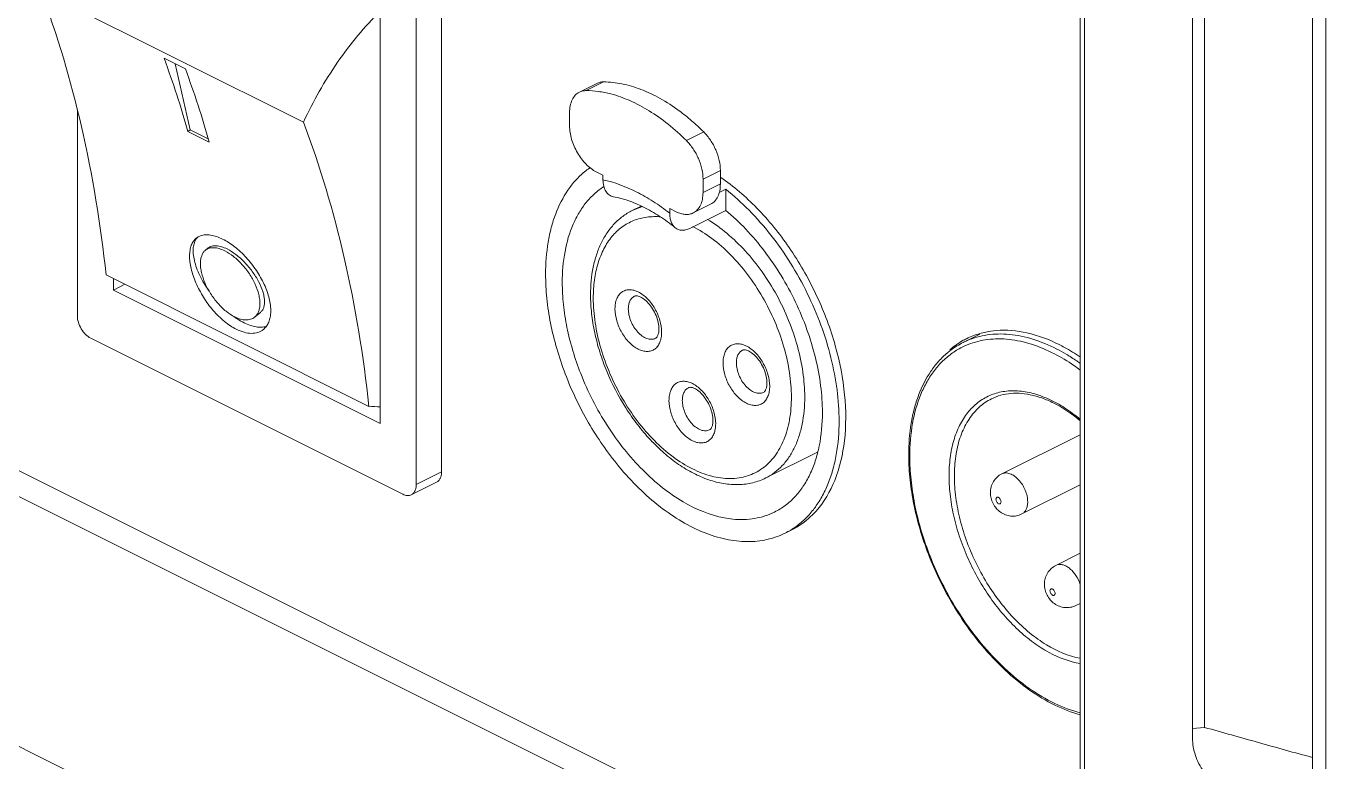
# Model space of a CAD drawing. Header units: millimetres. Extents: x 1177 to 4296, y 93 to 2298.
# Drawn here: x 3718.3 to 3787.2, y 1198.1 to 1237 of the extents above; entities that cross this region are included whole.
import ezdxf

# ---------------------------------------------------------------- set-up
doc = ezdxf.new("R2010")
doc.units = ezdxf.units.MM
doc.header["$LTSCALE"] = 0.1
doc.layers.get('0').update_dxf_attribs({"lineweight": 13})

msp = doc.modelspace()

# ---------------------------------------------------------------- linework, layer by layer
at = {"lineweight": 9}
for p, q in [((3787.179, 1487.104), (3787.179, 1149.354)), ((3774.149, 1314.047), (3774.149, 1188.802)), ((3774.372, 1188.345), (3774.372, 1313.573)), ((3780.111, 1199.774), (3780.108, 1262.614)), ((3780.744, 1199.832), (3780.744, 1262.203)), ((3786.472, 1198.241), (3786.472, 1260.612)), ((3740.298, 1240.485), (3740.298, 1213.378)), ((3738.955, 1239.813), (3738.955, 1212.706)), ((3719.05, 1238.89), (3732.98, 1231.925)), ((3737.045, 1238.473), (3737.045, 1215.956)), ((3725.59, 1235.315), (3726.721, 1234.75)), ((3726.977, 1231.526), (3726.172, 1235.024)), ((3774.144, 1185.314), (3675.881, 1234.446)), ((3748.525, 1233.98), (3747.606, 1233.521)), ((3748.89, 1234.062), (3747.97, 1233.603)), ((3774.145, 1183.953), (3675.356, 1233.347)), ((3720.994, 1221.687), (3720.994, 1232.522)), ((3747.086, 1232.439), (3747.086, 1231.732)), ((3726.858, 1231.429), (3726.977, 1231.526)), ((3727.989, 1230.863), (3726.858, 1231.429)), ((3727.934, 1231.047), (3726.977, 1231.526)), ((3754.193, 1231.411), (3753.274, 1230.951)), ((3755.077, 1229.363), (3754.157, 1228.903)), ((3755.077, 1228.656), (3755.077, 1229.363)), ((3748.501, 1229.293), (3748.854, 1229.116)), ((3748.854, 1229.116), (3748.854, 1228.873)), ((3754.157, 1228.197), (3754.157, 1228.903)), ((3754.157, 1228.197), (3755.077, 1228.656)), ((3755.36, 1228.368), (3755.018, 1228.197)), ((3755.36, 1227.252), (3755.36, 1228.368)), ((3750.876, 1227.477), (3750.401, 1227.24)), ((3752.39, 1227.348), (3752.743, 1227.172)), ((3752.39, 1227.105), (3752.39, 1227.348)), ((3753.45, 1226.297), (3755.36, 1227.252)), ((3754.557, 1227.574), (3753.638, 1227.115)), ((3727.93, 1225.256), (3727.782, 1225.136)), ((3722.517, 1223.824), (3736.447, 1216.859)), ((3722.903, 1223.027), (3722.903, 1223.631)), ((3723.508, 1223.329), (3722.903, 1223.027)), ((3737.045, 1215.956), (3722.903, 1223.027)), ((3730.698, 1221.837), (3730.387, 1221.584)), ((3738.248, 1212.194), (3721.701, 1220.467)), ((3767.95, 1220.248), (3768.839, 1220.693)), ((3674.971, 1220.277), (3754.874, 1180.326)), ((3769.995, 1213.278), (3774.149, 1215.355)), ((3760.223, 1214.43), (3757.489, 1213.063)), ((3738.695, 1212.166), (3740.038, 1212.837)), ((3740.298, 1213.378), (3738.955, 1212.706)), ((3771.059, 1211.15), (3774.149, 1212.694)), ((3758.865, 1210.313), (3758.511, 1210.136)), ((3772.859, 1208.426), (3774.149, 1209.071)), ((3773.923, 1206.297), (3774.149, 1206.41)), ((3780.111, 1199.774), (3780.744, 1199.832)), ((3786.472, 1197.05), (3786.472, 1198.241))]:
    msp.add_line(p, q, dxfattribs=at)
for centre, radius, start, end in [((3675.843, 1216.933), 53.034, 15.86281, 20.28034), ((3676.086, 1216.077), 53.968, 15.90105, 20.2421), ((3750.6, 1226), 4.274, 125.21953, 129.60733), ((3750.563, 1226.052), 4.21, 124.59719, 125.20629), ((3748.85, 1219.855), 11.072, 54.92743, 55.72176), ((3751.747, 1224.543), 3.013, 105.23323, 116.52215), ((3727.865, 1225.342), 0.693, 136.46844, 142.1662), ((3731.985, 1225.326), 4.58, 233.95251, 234.62472), ((3731.912, 1225.223), 4.454, 234.62446, 235.34231), ((3769.968, 1216.742), 4.139, 116.55485, 119.9331), ((3769.988, 1216.696), 4.189, 106.08983, 116.51825), ((3770.023, 1216.576), 4.313, 101.70112, 106.09353), ((3770.066, 1216.35), 4.543, 94.67178, 101.66108), ((3769.926, 1216.346), 4.376, 126.95584, 130.00112), ((3770.085, 1216.584), 4.335, 128.88523, 130.96857), ((3769.86, 1216.435), 4.265, 116.60489, 126.96853), ((3770.031, 1216.651), 4.249, 125.93465, 128.88719), ((3769.7, 1216.396), 4.028, 115.50303, 125.10262), ((3769.984, 1216.715), 4.17, 119.94257, 125.93432), ((3769.778, 1216.593), 4.087, 113.46858, 116.56532), ((3769.697, 1216.4), 4.023, 111.59149, 115.49353), ((3768.599, 1211.515), 9.425, 59.37123, 62.80023), ((3736.928, 1222.604), 5.765, 265.21359, 271.1543), ((3776.624, 1214.282), 11.565, 180.0003, 180.35681), ((3756.254, 1216.039), 5.187, 259.29799, 264.22448), ((3756.647, 1213.86), 4.165, 296.58957, 305.90933), ((3780.871, 1214.165), 15.561, 219.77133, 220.00957)]:
    msp.add_arc(centre, radius, start, end, dxfattribs=at)
for points, knots in [([(3722.517, 1223.824), (3722.235, 1226.472), (3721.407, 1231.582), (3719.936, 1236.551), (3719.05, 1238.89)], [0, 0, 0, 0, 0.51554, 1, 1, 1, 1]), ([(3737.04, 1237.795), (3736.628, 1237.391), (3735.834, 1236.526), (3734.758, 1235.108), (3733.792, 1233.568), (3733.235, 1232.482), (3732.98, 1231.925)], [0, 0, 0, 0, 0.241032, 0.489989, 0.744009, 1, 1, 1, 1]), ([(3747.086, 1232.439), (3747.086, 1232.561), (3747.106, 1232.792), (3747.205, 1233.109), (3747.346, 1233.325), (3747.487, 1233.452), (3747.566, 1233.5), (3747.606, 1233.521)], [0, 0, 0, 0, 0.28949, 0.549139, 0.782196, 0.892171, 1, 1, 1, 1]), ([(3747.606, 1233.521), (3747.661, 1233.548), (3747.781, 1233.59), (3747.907, 1233.603), (3747.97, 1233.603)], [0, 0, 0, 0, 0.491457, 1, 1, 1, 1]), ([(3747.97, 1233.603), (3748.185, 1233.602), (3748.623, 1233.569), (3749.405, 1233.41), (3750.318, 1233.083), (3751.336, 1232.537), (3752.338, 1231.823), (3752.966, 1231.257), (3753.274, 1230.951)], [0, 0, 0, 0, 0.105875, 0.216732, 0.393301, 0.583063, 0.785711, 1, 1, 1, 1]), ([(3748.89, 1234.062), (3748.826, 1234.063), (3748.7, 1234.05), (3748.58, 1234.008), (3748.525, 1233.98)], [0, 0, 0, 0, 0.508817, 1, 1, 1, 1]), ([(3754.193, 1231.411), (3753.986, 1231.616), (3753.566, 1232.007), (3752.805, 1232.618), (3751.917, 1233.198), (3750.898, 1233.684), (3749.889, 1233.986), (3749.214, 1234.061), (3748.89, 1234.062)], [0, 0, 0, 0, 0.144126, 0.283319, 0.481784, 0.667153, 0.83947, 1, 1, 1, 1]), ([(3732.98, 1231.925), (3733.866, 1229.586), (3735.337, 1224.617), (3736.165, 1219.507), (3736.447, 1216.859)], [0, 0, 0, 0, 0.48446, 1, 1, 1, 1]), ([(3748.501, 1229.293), (3748.404, 1229.341), (3748.212, 1229.463), (3747.948, 1229.695), (3747.706, 1229.977), (3747.422, 1230.405), (3747.216, 1230.882), (3747.106, 1231.372), (3747.086, 1231.615), (3747.086, 1231.732)], [0, 0, 0, 0, 0.110367, 0.230002, 0.356939, 0.488571, 0.753057, 0.880175, 1, 1, 1, 1]), ([(3755.077, 1229.363), (3755.077, 1229.543), (3755.03, 1229.918), (3754.85, 1230.462), (3754.572, 1230.974), (3754.327, 1231.277), (3754.193, 1231.411)], [0, 0, 0, 0, 0.237116, 0.49172, 0.750675, 1, 1, 1, 1]), ([(3753.274, 1230.951), (3753.408, 1230.817), (3753.653, 1230.515), (3753.93, 1230.002), (3754.111, 1229.458), (3754.157, 1229.084), (3754.157, 1228.903)], [0, 0, 0, 0, 0.249345, 0.508279, 0.762865, 1, 1, 1, 1]), ([(3745.814, 1223.864), (3745.814, 1224.431), (3745.874, 1225.267), (3746.1, 1226.332), (3746.4, 1227.278), (3746.831, 1228.134), (3747.393, 1228.851), (3747.71, 1229.156), (3747.875, 1229.293)], [0, 0, 0, 0, 0.284334, 0.41747, 0.544482, 0.781019, 0.892261, 1, 1, 1, 1]), ([(3749.412, 1227.974), (3749.37, 1227.982), (3749.288, 1228.006), (3749.176, 1228.069), (3749.079, 1228.156), (3748.967, 1228.307), (3748.875, 1228.549), (3748.854, 1228.761), (3748.854, 1228.873)], [0, 0, 0, 0, 0.110876, 0.220753, 0.33295, 0.450327, 0.707302, 1, 1, 1, 1]), ([(3748.854, 1228.873), (3749.466, 1228.737), (3750.383, 1228.391), (3751.535, 1227.732), (3752.107, 1227.325), (3752.39, 1227.105)], [0, 0, 0, 0, 0.472466, 0.729594, 1, 1, 1, 1]), ([(3754.557, 1227.574), (3754.597, 1227.595), (3754.676, 1227.643), (3754.817, 1227.771), (3754.958, 1227.986), (3755.057, 1228.303), (3755.077, 1228.535), (3755.077, 1228.656)], [0, 0, 0, 0, 0.107825, 0.2178, 0.450852, 0.710488, 1, 1, 1, 1]), ([(3755.212, 1228.916), (3755.902, 1228.433), (3757.222, 1227.266), (3758.897, 1225.154), (3760.261, 1222.727), (3761.228, 1220.138), (3761.736, 1217.548), (3761.752, 1215.113), (3761.27, 1212.979), (3760.574, 1211.78), (3760.153, 1211.307)], [0, 0, 0, 0, 0.126349, 0.262265, 0.402816, 0.54229, 0.675152, 0.796872, 0.904923, 1, 1, 1, 1]), ([(3748.901, 1228.508), (3748.727, 1228.397), (3748.392, 1228.142), (3747.95, 1227.675), (3747.57, 1227.127), (3747.138, 1226.276), (3746.781, 1225.03), (3746.697, 1223.974), (3746.697, 1223.422)], [0, 0, 0, 0, 0.107472, 0.217843, 0.332615, 0.452958, 0.712752, 1, 1, 1, 1]), ([(3752.687, 1226.326), (3752.415, 1226.546), (3751.871, 1226.946), (3751.031, 1227.433), (3750.216, 1227.78), (3749.673, 1227.927), (3749.412, 1227.974)], [0, 0, 0, 0, 0.283651, 0.54607, 0.785191, 1, 1, 1, 1]), ([(3754.157, 1228.197), (3754.157, 1228.075), (3754.138, 1227.843), (3754.039, 1227.527), (3753.873, 1227.273), (3753.719, 1227.156), (3753.638, 1227.115)], [0, 0, 0, 0, 0.289745, 0.549594, 0.782849, 1, 1, 1, 1]), ([(3755.36, 1228.368), (3755.796, 1228.025), (3756.643, 1227.259), (3757.792, 1225.945), (3758.824, 1224.466), (3759.712, 1222.864), (3760.432, 1221.182), (3760.963, 1219.466), (3761.291, 1217.764), (3761.37, 1216.635), (3761.37, 1216.085)], [0, 0, 0, 0, 0.118141, 0.242379, 0.370853, 0.501409, 0.631774, 0.759686, 0.883029, 1, 1, 1, 1]), ([(3760.486, 1216.527), (3760.486, 1217.003), (3760.419, 1217.981), (3760.141, 1219.455), (3759.691, 1220.942), (3759.079, 1222.404), (3758.323, 1223.801), (3757.443, 1225.098), (3756.46, 1226.26), (3755.734, 1226.943), (3755.36, 1227.252)], [0, 0, 0, 0, 0.116685, 0.239625, 0.367111, 0.497136, 0.627547, 0.75617, 0.88093, 1, 1, 1, 1]), ([(3750.401, 1227.24), (3750.226, 1227.152), (3749.888, 1226.943), (3749.44, 1226.542), (3749.056, 1226.061), (3748.741, 1225.509), (3748.496, 1224.896), (3748.258, 1223.988), (3748.195, 1223.266), (3748.195, 1222.776)], [0, 0, 0, 0, 0.112401, 0.226165, 0.342713, 0.463223, 0.588706, 0.719853, 1, 1, 1, 1]), ([(3751.925, 1226.905), (3751.675, 1226.928), (3751.179, 1226.922), (3750.469, 1226.738), (3749.835, 1226.383), (3749.299, 1225.869), (3748.873, 1225.212), (3748.565, 1224.431), (3748.38, 1223.547), (3748.342, 1222.923), (3748.342, 1222.6)], [0, 0, 0, 0, 0.118064, 0.230593, 0.341706, 0.455809, 0.576714, 0.707046, 0.848112, 1, 1, 1, 1]), ([(3752.39, 1227.105), (3752.39, 1227.023), (3752.401, 1226.867), (3752.457, 1226.649), (3752.55, 1226.464), (3752.638, 1226.365), (3752.687, 1226.326)], [0, 0, 0, 0, 0.284662, 0.544887, 0.78158, 1, 1, 1, 1]), ([(3753.638, 1227.115), (3753.575, 1227.083), (3753.436, 1227.037), (3753.212, 1227.026), (3752.975, 1227.071), (3752.82, 1227.133), (3752.743, 1227.172)], [0, 0, 0, 0, 0.227117, 0.464642, 0.720834, 1, 1, 1, 1]), ([(3759.549, 1217.349), (3759.549, 1217.791), (3759.478, 1218.7), (3759.187, 1220.066), (3758.719, 1221.434), (3758.089, 1222.759), (3757.318, 1223.995), (3756.433, 1225.101), (3755.463, 1226.04), (3754.753, 1226.554), (3754.392, 1226.77)], [0, 0, 0, 0, 0.11868, 0.244311, 0.37457, 0.506744, 0.637986, 0.765515, 0.886841, 1, 1, 1, 1]), ([(3727.299, 1225.775), (3727.316, 1225.789), (3727.386, 1225.841), (3727.466, 1225.88), (3727.527, 1225.903)], [0, 0, 0, 0, 0.248486, 1, 1, 1, 1]), ([(3727.527, 1225.903), (3727.607, 1225.931), (3727.786, 1225.965), (3728.073, 1225.948), (3728.383, 1225.868), (3728.59, 1225.779), (3728.696, 1225.726)], [0, 0, 0, 0, 0.210149, 0.443694, 0.706565, 1, 1, 1, 1]), ([(3752.687, 1226.326), (3752.735, 1226.287), (3752.846, 1226.223), (3753.039, 1226.187), (3753.247, 1226.211), (3753.383, 1226.264), (3753.45, 1226.297)], [0, 0, 0, 0, 0.229921, 0.464847, 0.71864, 1, 1, 1, 1]), ([(3758.842, 1217.349), (3758.842, 1217.785), (3758.768, 1218.683), (3758.467, 1220.029), (3757.984, 1221.374), (3757.337, 1222.665), (3756.55, 1223.857), (3755.652, 1224.903), (3754.676, 1225.766), (3753.965, 1226.217), (3753.606, 1226.397)], [0, 0, 0, 0, 0.119738, 0.24672, 0.378322, 0.511488, 0.643047, 0.769955, 0.889579, 1, 1, 1, 1]), ([(3729.415, 1220.948), (3729.307, 1221.002), (3729.092, 1221.129), (3728.667, 1221.443), (3728.169, 1221.938), (3727.661, 1222.63), (3727.325, 1223.264), (3727.127, 1223.78), (3727.021, 1224.151), (3726.956, 1224.504), (3726.934, 1224.833), (3726.957, 1225.131), (3727.023, 1225.392), (3727.135, 1225.612), (3727.241, 1225.728), (3727.299, 1225.775)], [0, 0, 0, 0, 0.06195, 0.128396, 0.27134, 0.421213, 0.568851, 0.639044, 0.705417, 0.767125, 0.823584, 0.874545, 0.92023, 0.961501, 1, 1, 1, 1]), ([(3727.317, 1225.767), (3727.267, 1225.701), (3727.183, 1225.542), (3727.126, 1225.261), (3727.129, 1224.936), (3727.192, 1224.576), (3727.311, 1224.188), (3727.484, 1223.783), (3727.707, 1223.372), (3727.882, 1223.104), (3727.977, 1222.971)], [0, 0, 0, 0, 0.082377, 0.175182, 0.281523, 0.402259, 0.536653, 0.682877, 0.838353, 1, 1, 1, 1]), ([(3727.782, 1225.136), (3727.811, 1225.16), (3727.874, 1225.202), (3728.021, 1225.261), (3728.239, 1225.283), (3728.523, 1225.23), (3728.712, 1225.152), (3728.81, 1225.103)], [0, 0, 0, 0, 0.103455, 0.208998, 0.436169, 0.697991, 1, 1, 1, 1]), ([(3727.93, 1225.256), (3727.957, 1225.278), (3728.017, 1225.317), (3728.158, 1225.371), (3728.37, 1225.386), (3728.648, 1225.33), (3728.835, 1225.252), (3728.933, 1225.203)], [0, 0, 0, 0, 0.098924, 0.201237, 0.426278, 0.691144, 1, 1, 1, 1]), ([(3728.696, 1225.726), (3728.804, 1225.672), (3729.021, 1225.546), (3729.452, 1225.238), (3729.858, 1224.857), (3730.228, 1224.422), (3730.485, 1224.069), (3730.713, 1223.701), (3730.905, 1223.325), (3731.058, 1222.949), (3731.168, 1222.581), (3731.234, 1222.228), (3731.252, 1221.898), (3731.224, 1221.596), (3731.149, 1221.329), (3731.027, 1221.103), (3730.914, 1220.982), (3730.852, 1220.932)], [0, 0, 0, 0, 0.061669, 0.127964, 0.270579, 0.344924, 0.419707, 0.49377, 0.565992, 0.635354, 0.700972, 0.76215, 0.818464, 0.869818, 0.916529, 0.959443, 1, 1, 1, 1]), ([(3728.933, 1225.203), (3729.097, 1225.121), (3729.424, 1224.907), (3729.871, 1224.502), (3730.274, 1224.021), (3730.601, 1223.502), (3730.796, 1223.057), (3730.886, 1222.717), (3730.918, 1222.489), (3730.916, 1222.282), (3730.88, 1222.101), (3730.81, 1221.949), (3730.738, 1221.869), (3730.698, 1221.837)], [0, 0, 0, 0, 0.131376, 0.278099, 0.431095, 0.58032, 0.716289, 0.776975, 0.831924, 0.880966, 0.924467, 0.963507, 1, 1, 1, 1]), ([(3729.337, 1221.6), (3729.174, 1221.682), (3728.851, 1221.9), (3728.421, 1222.323), (3728.046, 1222.829), (3727.754, 1223.376), (3727.592, 1223.845), (3727.526, 1224.202), (3727.51, 1224.443), (3727.527, 1224.662), (3727.577, 1224.854), (3727.66, 1225.016), (3727.739, 1225.101), (3727.782, 1225.136)], [0, 0, 0, 0, 0.128185, 0.271145, 0.420956, 0.568448, 0.704707, 0.766371, 0.822834, 0.87386, 0.919696, 0.961209, 1, 1, 1, 1]), ([(3728.81, 1225.103), (3728.974, 1225.021), (3729.299, 1224.805), (3729.738, 1224.391), (3730.125, 1223.894), (3730.429, 1223.354), (3730.597, 1222.889), (3730.663, 1222.533), (3730.677, 1222.29), (3730.657, 1222.069), (3730.602, 1221.874), (3730.514, 1221.709), (3730.432, 1221.621), (3730.387, 1221.584)], [0, 0, 0, 0, 0.127915, 0.270655, 0.419865, 0.5663, 0.7014, 0.762684, 0.819049, 0.870373, 0.91697, 0.959694, 1, 1, 1, 1]), ([(3749.698, 1213.674), (3749.098, 1214.399), (3748.287, 1215.575), (3747.402, 1217.255), (3746.839, 1218.57), (3746.389, 1219.908), (3746.061, 1221.248), (3745.861, 1222.566), (3745.814, 1223.438), (3745.814, 1223.864)], [0, 0, 0, 0, 0.254189, 0.383648, 0.512779, 0.640223, 0.764664, 0.884941, 1, 1, 1, 1]), ([(3746.697, 1223.422), (3746.697, 1223.032), (3746.742, 1222.235), (3746.998, 1220.604), (3747.365, 1219.389), (3747.676, 1218.596)], [0, 0, 0, 0, 0.236047, 0.483052, 1, 1, 1, 1]), ([(3748.195, 1222.776), (3748.195, 1222.447), (3748.235, 1221.773), (3748.401, 1220.757), (3748.672, 1219.729), (3749.166, 1218.368), (3749.839, 1217.07), (3750.666, 1215.887), (3751.345, 1215.084), (3752.074, 1214.375), (3752.841, 1213.776), (3753.632, 1213.297), (3754.436, 1212.948), (3755.241, 1212.74), (3756.033, 1212.681), (3756.794, 1212.779), (3757.268, 1212.952), (3757.489, 1213.063)], [0, 0, 0, 0, 0.064239, 0.131232, 0.200388, 0.271016, 0.413353, 0.483556, 0.552035, 0.618125, 0.681312, 0.741281, 0.797962, 0.851566, 0.902591, 0.951769, 1, 1, 1, 1]), ([(3748.342, 1222.6), (3748.342, 1222.163), (3748.416, 1221.263), (3748.717, 1219.915), (3749.202, 1218.568), (3749.851, 1217.275), (3750.641, 1216.082), (3751.542, 1215.036), (3752.52, 1214.174), (3753.542, 1213.528), (3754.572, 1213.125), (3755.426, 1213.005), (3756.064, 1213.054), (3756.51, 1213.157), (3756.928, 1213.328), (3757.313, 1213.563), (3757.662, 1213.861), (3758.081, 1214.346), (3758.494, 1215.106), (3758.783, 1216.175), (3758.842, 1216.947), (3758.842, 1217.349)], [0, 0, 0, 0, 0.068686, 0.141533, 0.217028, 0.293413, 0.36886, 0.441621, 0.510182, 0.573445, 0.630935, 0.683047, 0.707566, 0.731385, 0.754843, 0.778311, 0.802158, 0.826721, 0.878957, 0.936591, 1, 1, 1, 1]), ([(3749.491, 1222.025), (3749.491, 1222.12), (3749.504, 1222.302), (3749.573, 1222.554), (3749.687, 1222.764), (3749.844, 1222.924), (3750.039, 1223.022), (3750.26, 1223.054), (3750.497, 1223.021), (3750.74, 1222.926), (3750.981, 1222.774), (3751.296, 1222.496), (3751.629, 1222.048), (3751.892, 1221.438), (3751.965, 1220.999), (3751.965, 1220.788)], [0, 0, 0, 0, 0.063479, 0.12121, 0.173508, 0.221849, 0.268689, 0.316955, 0.369138, 0.426706, 0.490054, 0.558707, 0.706817, 0.858616, 1, 1, 1, 1]), ([(3750.198, 1222.025), (3750.198, 1222.101), (3750.21, 1222.246), (3750.272, 1222.444), (3750.375, 1222.602), (3750.472, 1222.676), (3750.523, 1222.701)], [0, 0, 0, 0, 0.289694, 0.549612, 0.782838, 1, 1, 1, 1]), ([(3751.819, 1220.964), (3751.819, 1221.079), (3751.789, 1221.322), (3751.676, 1221.682), (3751.498, 1222.03), (3751.275, 1222.331), (3751.032, 1222.556), (3750.828, 1222.674), (3750.689, 1222.715), (3750.616, 1222.722), (3750.562, 1222.717), (3750.534, 1222.707), (3750.523, 1222.701)], [0, 0, 0, 0, 0.145071, 0.307702, 0.475746, 0.637244, 0.780007, 0.891558, 0.932212, 0.962484, 0.984153, 1, 1, 1, 1]), ([(3751.965, 1220.788), (3751.965, 1220.693), (3751.952, 1220.511), (3751.883, 1220.259), (3751.769, 1220.048), (3751.612, 1219.889), (3751.417, 1219.791), (3751.196, 1219.759), (3750.959, 1219.792), (3750.716, 1219.887), (3750.475, 1220.039), (3750.16, 1220.317), (3749.827, 1220.764), (3749.564, 1221.375), (3749.491, 1221.814), (3749.491, 1222.025)], [0, 0, 0, 0, 0.063479, 0.12121, 0.173508, 0.221849, 0.268689, 0.316955, 0.369138, 0.426706, 0.490054, 0.558707, 0.706817, 0.858616, 1, 1, 1, 1]), ([(3751.641, 1220.465), (3751.608, 1220.449), (3751.539, 1220.424), (3751.384, 1220.405), (3751.171, 1220.447), (3750.923, 1220.583), (3750.689, 1220.794), (3750.485, 1221.063), (3750.326, 1221.372), (3750.224, 1221.696), (3750.198, 1221.918), (3750.198, 1222.025)], [0, 0, 0, 0, 0.044793, 0.091012, 0.191729, 0.307755, 0.438553, 0.579807, 0.725124, 0.867373, 1, 1, 1, 1]), ([(3720.994, 1221.687), (3720.994, 1221.566), (3721.036, 1221.315), (3721.187, 1220.966), (3721.409, 1220.668), (3721.601, 1220.517), (3721.701, 1220.467)], [0, 0, 0, 0, 0.246815, 0.511785, 0.770303, 1, 1, 1, 1]), ([(3730.387, 1221.584), (3730.357, 1221.56), (3730.29, 1221.516), (3730.139, 1221.452), (3729.916, 1221.425), (3729.627, 1221.473), (3729.435, 1221.551), (3729.337, 1221.6)], [0, 0, 0, 0, 0.106023, 0.213782, 0.44308, 0.703152, 1, 1, 1, 1]), ([(3729.379, 1221.559), (3729.417, 1221.533), (3729.564, 1221.435), (3729.717, 1221.346), (3729.834, 1221.288)], [0, 0, 0, 0, 0.260563, 1, 1, 1, 1]), ([(3729.834, 1221.288), (3729.941, 1221.234), (3730.149, 1221.144), (3730.458, 1221.062), (3730.741, 1221.041), (3730.917, 1221.073), (3730.994, 1221.1)], [0, 0, 0, 0, 0.297694, 0.562336, 0.794595, 1, 1, 1, 1]), ([(3730.852, 1220.932), (3730.81, 1220.898), (3730.719, 1220.837), (3730.512, 1220.75), (3730.206, 1220.711), (3729.811, 1220.776), (3729.549, 1220.882), (3729.415, 1220.948)], [0, 0, 0, 0, 0.106472, 0.214606, 0.444306, 0.704125, 1, 1, 1, 1]), ([(3751.641, 1220.465), (3751.659, 1220.475), (3751.689, 1220.498), (3751.723, 1220.542), (3751.752, 1220.595), (3751.779, 1220.664), (3751.811, 1220.788), (3751.819, 1220.891), (3751.819, 1220.964)], [0, 0, 0, 0, 0.114952, 0.19841, 0.30568, 0.440575, 0.602951, 1, 1, 1, 1]), ([(3772.907, 1219.897), (3772.5, 1220.106), (3771.684, 1220.449), (3770.621, 1220.675), (3769.807, 1220.706), (3769.228, 1220.659), (3768.673, 1220.541), (3768.32, 1220.416), (3768.151, 1220.342)], [0, 0, 0, 0, 0.278731, 0.535033, 0.656063, 0.773219, 0.887485, 1, 1, 1, 1]), ([(3772.782, 1219.645), (3772.392, 1219.846), (3771.612, 1220.178), (3770.595, 1220.405), (3769.814, 1220.448), (3769.258, 1220.415), (3768.723, 1220.316), (3768.382, 1220.206), (3768.217, 1220.141)], [0, 0, 0, 0, 0.278306, 0.534773, 0.655985, 0.773302, 0.887624, 1, 1, 1, 1]), ([(3769.696, 1220.879), (3770.239, 1220.923), (3771.407, 1220.817), (3772.494, 1220.403), (3773.037, 1220.132)], [0, 0, 0, 0, 0.472774, 1, 1, 1, 1]), ([(3755.218, 1219.161), (3755.218, 1219.256), (3755.232, 1219.438), (3755.3, 1219.69), (3755.414, 1219.9), (3755.572, 1220.06), (3755.767, 1220.158), (3755.988, 1220.19), (3756.225, 1220.157), (3756.467, 1220.062), (3756.708, 1219.91), (3757.023, 1219.632), (3757.356, 1219.185), (3757.62, 1218.574), (3757.693, 1218.135), (3757.693, 1217.924)], [0, 0, 0, 0, 0.063479, 0.12121, 0.173508, 0.221849, 0.268689, 0.316955, 0.369138, 0.426706, 0.490054, 0.558707, 0.706817, 0.858616, 1, 1, 1, 1]), ([(3755.925, 1219.161), (3755.925, 1219.237), (3755.938, 1219.382), (3755.999, 1219.58), (3756.103, 1219.739), (3756.199, 1219.812), (3756.25, 1219.837)], [0, 0, 0, 0, 0.289694, 0.549612, 0.782838, 1, 1, 1, 1]), ([(3757.547, 1218.101), (3757.547, 1218.215), (3757.517, 1218.459), (3757.403, 1218.819), (3757.226, 1219.167), (3757.002, 1219.468), (3756.76, 1219.692), (3756.555, 1219.81), (3756.416, 1219.851), (3756.343, 1219.858), (3756.289, 1219.853), (3756.261, 1219.843), (3756.25, 1219.837)], [0, 0, 0, 0, 0.145071, 0.307702, 0.475746, 0.637244, 0.780007, 0.891558, 0.932212, 0.962484, 0.984153, 1, 1, 1, 1]), ([(3765.059, 1214.282), (3765.059, 1214.843), (3765.119, 1215.671), (3765.342, 1216.726), (3765.64, 1217.669), (3766.069, 1218.527), (3766.63, 1219.25), (3766.947, 1219.558), (3767.114, 1219.698)], [0, 0, 0, 0, 0.281911, 0.414386, 0.54116, 0.778567, 0.890873, 1, 1, 1, 1]), ([(3767.384, 1219.692), (3767.203, 1219.565), (3766.858, 1219.278), (3766.403, 1218.764), (3766.012, 1218.168), (3765.569, 1217.251), (3765.204, 1215.921), (3765.118, 1214.799), (3765.118, 1214.212)], [0, 0, 0, 0, 0.107491, 0.218136, 0.33327, 0.453915, 0.713762, 1, 1, 1, 1]), ([(3773.037, 1220.132), (3773.132, 1220.084), (3773.516, 1219.883), (3773.886, 1219.656), (3774.158, 1219.471)], [0, 0, 0, 0, 0.243372, 1, 1, 1, 1]), ([(3757.693, 1217.924), (3757.693, 1217.829), (3757.679, 1217.647), (3757.611, 1217.395), (3757.497, 1217.185), (3757.339, 1217.025), (3757.144, 1216.927), (3756.923, 1216.895), (3756.687, 1216.928), (3756.444, 1217.023), (3756.203, 1217.175), (3755.888, 1217.453), (3755.555, 1217.901), (3755.291, 1218.511), (3755.218, 1218.95), (3755.218, 1219.161)], [0, 0, 0, 0, 0.063479, 0.12121, 0.173508, 0.221849, 0.268689, 0.316955, 0.369138, 0.426706, 0.490054, 0.558707, 0.706817, 0.858616, 1, 1, 1, 1]), ([(3757.368, 1217.601), (3757.336, 1217.585), (3757.266, 1217.56), (3757.112, 1217.541), (3756.899, 1217.583), (3756.651, 1217.719), (3756.417, 1217.93), (3756.213, 1218.2), (3756.054, 1218.508), (3755.952, 1218.833), (3755.925, 1219.054), (3755.925, 1219.161)], [0, 0, 0, 0, 0.044793, 0.091012, 0.191729, 0.307755, 0.438553, 0.579807, 0.725124, 0.867373, 1, 1, 1, 1]), ([(3774.151, 1218.785), (3774.04, 1218.868), (3773.601, 1219.181), (3773.138, 1219.462), (3772.782, 1219.645)], [0, 0, 0, 0, 0.257776, 1, 1, 1, 1]), ([(3774.152, 1219.135), (3774.09, 1219.179), (3773.845, 1219.35), (3773.593, 1219.511), (3773.401, 1219.625)], [0, 0, 0, 0, 0.254101, 1, 1, 1, 1]), ([(3747.676, 1218.596), (3747.866, 1218.113), (3748.293, 1217.165), (3749.065, 1215.823), (3749.95, 1214.584), (3750.927, 1213.481), (3751.972, 1212.54), (3753.364, 1211.574), (3754.521, 1211.087), (3755.291, 1210.942)], [0, 0, 0, 0, 0.139049, 0.277897, 0.414342, 0.546322, 0.672037, 0.790099, 1, 1, 1, 1]), ([(3752.354, 1217.172), (3752.354, 1217.267), (3752.368, 1217.449), (3752.436, 1217.701), (3752.551, 1217.912), (3752.708, 1218.071), (3752.903, 1218.169), (3753.124, 1218.201), (3753.361, 1218.168), (3753.603, 1218.073), (3753.844, 1217.921), (3754.16, 1217.643), (3754.492, 1217.196), (3754.756, 1216.586), (3754.829, 1216.146), (3754.829, 1215.935)], [0, 0, 0, 0, 0.063479, 0.12121, 0.173508, 0.221849, 0.268689, 0.316955, 0.369138, 0.426706, 0.490054, 0.558707, 0.706817, 0.858616, 1, 1, 1, 1]), ([(3753.061, 1217.172), (3753.061, 1217.248), (3753.074, 1217.393), (3753.136, 1217.591), (3753.239, 1217.75), (3753.335, 1217.823), (3753.386, 1217.848)], [0, 0, 0, 0, 0.289694, 0.549612, 0.782838, 1, 1, 1, 1]), ([(3754.683, 1216.112), (3754.683, 1216.226), (3754.653, 1216.47), (3754.54, 1216.83), (3754.362, 1217.178), (3754.138, 1217.479), (3753.896, 1217.703), (3753.692, 1217.822), (3753.553, 1217.862), (3753.479, 1217.869), (3753.426, 1217.864), (3753.397, 1217.854), (3753.386, 1217.848)], [0, 0, 0, 0, 0.145071, 0.307702, 0.475746, 0.637244, 0.780007, 0.891558, 0.932212, 0.962484, 0.984153, 1, 1, 1, 1]), ([(3757.368, 1217.601), (3757.387, 1217.611), (3757.416, 1217.634), (3757.451, 1217.679), (3757.48, 1217.731), (3757.507, 1217.801), (3757.539, 1217.924), (3757.547, 1218.028), (3757.547, 1218.101)], [0, 0, 0, 0, 0.114952, 0.19841, 0.30568, 0.440575, 0.602951, 1, 1, 1, 1]), ([(3768.224, 1208.749), (3768.061, 1209.109), (3767.772, 1209.837), (3767.451, 1210.949), (3767.251, 1212.049), (3767.178, 1213.112), (3767.234, 1214.113), (3767.418, 1215.031), (3767.727, 1215.843), (3768.157, 1216.531), (3768.699, 1217.075), (3769.342, 1217.459), (3770.067, 1217.67), (3770.85, 1217.704), (3771.672, 1217.563), (3772.513, 1217.254), (3773.355, 1216.785), (3773.889, 1216.387), (3774.151, 1216.166)], [0, 0, 0, 0, 0.079943, 0.158236, 0.233803, 0.305722, 0.373296, 0.436138, 0.494265, 0.548201, 0.599035, 0.648376, 0.698117, 0.750074, 0.805655, 0.865713, 0.930549, 1, 1, 1, 1]), ([(3754.829, 1215.935), (3754.829, 1215.84), (3754.815, 1215.658), (3754.747, 1215.406), (3754.633, 1215.196), (3754.476, 1215.036), (3754.281, 1214.938), (3754.059, 1214.906), (3753.823, 1214.939), (3753.58, 1215.034), (3753.339, 1215.186), (3753.024, 1215.464), (3752.691, 1215.912), (3752.427, 1216.522), (3752.354, 1216.961), (3752.354, 1217.172)], [0, 0, 0, 0, 0.063479, 0.12121, 0.173508, 0.221849, 0.268689, 0.316955, 0.369138, 0.426706, 0.490054, 0.558707, 0.706817, 0.858616, 1, 1, 1, 1]), ([(3754.504, 1215.612), (3754.472, 1215.596), (3754.402, 1215.571), (3754.248, 1215.552), (3754.035, 1215.594), (3753.787, 1215.73), (3753.553, 1215.941), (3753.349, 1216.211), (3753.19, 1216.519), (3753.088, 1216.844), (3753.061, 1217.066), (3753.061, 1217.172)], [0, 0, 0, 0, 0.044793, 0.091012, 0.191729, 0.307755, 0.438553, 0.579807, 0.725124, 0.867373, 1, 1, 1, 1]), ([(3757.489, 1213.063), (3757.65, 1213.143), (3757.96, 1213.335), (3758.373, 1213.707), (3758.729, 1214.158), (3759.026, 1214.682), (3759.259, 1215.271), (3759.489, 1216.159), (3759.549, 1216.867), (3759.549, 1217.349)], [0, 0, 0, 0, 0.107707, 0.217562, 0.33149, 0.451037, 0.57728, 0.710837, 1, 1, 1, 1]), ([(3774.152, 1203.497), (3773.519, 1203.615), (3772.741, 1203.952), (3771.901, 1204.509), (3771.304, 1204.968), (3770.587, 1205.642), (3769.804, 1206.576), (3769.106, 1207.619), (3768.512, 1208.743), (3768.039, 1209.916), (3767.7, 1211.106), (3767.505, 1212.279), (3767.46, 1213.404), (3767.566, 1214.448), (3767.822, 1215.385), (3768.224, 1216.187), (3768.68, 1216.73), (3769.102, 1217.065), (3769.329, 1217.199), (3769.446, 1217.257)], [0, 0, 0, 0, 0.111743, 0.142803, 0.174993, 0.24239, 0.313099, 0.386006, 0.459856, 0.533335, 0.605152, 0.674121, 0.739251, 0.799844, 0.855615, 0.906821, 0.954382, 0.977325, 1, 1, 1, 1]), ([(3774.152, 1216.094), (3773.764, 1216.419), (3773.155, 1216.846), (3772.29, 1217.252), (3771.668, 1217.453), (3771.065, 1217.556), (3770.487, 1217.56), (3769.943, 1217.465), (3769.605, 1217.337), (3769.447, 1217.258)], [0, 0, 0, 0, 0.296355, 0.432094, 0.559182, 0.678074, 0.789864, 0.896361, 1, 1, 1, 1]), ([(3757.952, 1211.254), (3758.15, 1211.353), (3758.531, 1211.589), (3759.039, 1212.046), (3759.477, 1212.601), (3759.842, 1213.245), (3760.129, 1213.971), (3760.412, 1215.063), (3760.486, 1215.934), (3760.486, 1216.527)], [0, 0, 0, 0, 0.107708, 0.217563, 0.33149, 0.451033, 0.577279, 0.710836, 1, 1, 1, 1]), ([(3754.504, 1215.612), (3754.523, 1215.622), (3754.552, 1215.645), (3754.587, 1215.69), (3754.616, 1215.742), (3754.643, 1215.812), (3754.675, 1215.935), (3754.683, 1216.039), (3754.683, 1216.112)], [0, 0, 0, 0, 0.114952, 0.19841, 0.30568, 0.440575, 0.602951, 1, 1, 1, 1]), ([(3761.37, 1216.085), (3761.37, 1215.488), (3761.303, 1214.61), (3761.052, 1213.496), (3760.796, 1212.741), (3760.47, 1212.055), (3760.077, 1211.444), (3759.62, 1210.916), (3759.272, 1210.619), (3759.09, 1210.487)], [0, 0, 0, 0, 0.285798, 0.419096, 0.545917, 0.666612, 0.78182, 0.892522, 1, 1, 1, 1]), ([(3768.911, 1204.21), (3768.321, 1204.92), (3767.522, 1206.071), (3766.649, 1207.716), (3766.091, 1209.005), (3765.645, 1210.318), (3765.317, 1211.634), (3765.114, 1212.931), (3765.062, 1213.79), (3765.059, 1214.21)], [0, 0, 0, 0, 0.253733, 0.38297, 0.511947, 0.639339, 0.763875, 0.884423, 1, 1, 1, 1]), ([(3765.118, 1214.212), (3765.118, 1213.797), (3765.164, 1212.948), (3765.359, 1211.664), (3765.679, 1210.36), (3766.117, 1209.057), (3766.666, 1207.777), (3767.529, 1206.141), (3768.319, 1204.996), (3768.904, 1204.291)], [0, 0, 0, 0, 0.115064, 0.235343, 0.359797, 0.487251, 0.61639, 0.745846, 1, 1, 1, 1]), ([(3758.511, 1210.136), (3758.359, 1210.06), (3758.044, 1209.926), (3757.547, 1209.784), (3757.028, 1209.7), (3756.298, 1209.667), (3755.338, 1209.781), (3754.173, 1210.148), (3752.997, 1210.737), (3751.838, 1211.533), (3750.72, 1212.519), (3750.031, 1213.273), (3749.698, 1213.674)], [0, 0, 0, 0, 0.049963, 0.100396, 0.151745, 0.204413, 0.314881, 0.433912, 0.562375, 0.700193, 0.846537, 1, 1, 1, 1]), ([(3740.298, 1213.378), (3740.298, 1213.317), (3740.288, 1213.202), (3740.239, 1213.043), (3740.156, 1212.916), (3740.079, 1212.858), (3740.038, 1212.837)], [0, 0, 0, 0, 0.289696, 0.549614, 0.782836, 1, 1, 1, 1]), ([(3769.995, 1213.278), (3769.904, 1213.233), (3769.733, 1213.115), (3769.539, 1212.873), (3769.419, 1212.588), (3769.393, 1212.383), (3769.393, 1212.281)], [0, 0, 0, 0, 0.25012, 0.500168, 0.750094, 1, 1, 1, 1]), ([(3771.368, 1211.793), (3771.368, 1211.895), (3771.343, 1212.106), (3771.246, 1212.415), (3771.095, 1212.709), (3770.901, 1212.965), (3770.678, 1213.166), (3770.442, 1213.296), (3770.239, 1213.336), (3770.092, 1213.318), (3770.026, 1213.294), (3769.995, 1213.278)], [0, 0, 0, 0, 0.132627, 0.274876, 0.420193, 0.561447, 0.692245, 0.808271, 0.908988, 0.955207, 1, 1, 1, 1]), ([(3738.248, 1212.194), (3738.286, 1212.175), (3738.363, 1212.144), (3738.482, 1212.121), (3738.594, 1212.127), (3738.663, 1212.15), (3738.695, 1212.166)], [0, 0, 0, 0, 0.279078, 0.535377, 0.772903, 1, 1, 1, 1]), ([(3738.695, 1212.166), (3738.736, 1212.186), (3738.813, 1212.245), (3738.895, 1212.371), (3738.945, 1212.53), (3738.955, 1212.646), (3738.955, 1212.706)], [0, 0, 0, 0, 0.217164, 0.450386, 0.710304, 1, 1, 1, 1]), ([(3769.393, 1212.281), (3769.393, 1212.181), (3769.418, 1211.98), (3769.524, 1211.697), (3769.693, 1211.445), (3769.915, 1211.24), (3770.181, 1211.096), (3770.475, 1211.027), (3770.778, 1211.041), (3770.97, 1211.105), (3771.059, 1211.15)], [0, 0, 0, 0, 0.125028, 0.250462, 0.375831, 0.500805, 0.625535, 0.750273, 0.8751, 1, 1, 1, 1]), ([(3769.954, 1211.793), (3769.954, 1211.816), (3769.946, 1211.864), (3769.918, 1211.93), (3769.875, 1211.987), (3769.825, 1212.026), (3769.778, 1212.041), (3769.745, 1212.036), (3769.716, 1212.021), (3769.69, 1211.984), (3769.686, 1211.947), (3769.686, 1211.928)], [0, 0, 0, 0, 0.141777, 0.293989, 0.442486, 0.57442, 0.683716, 0.732108, 0.779067, 0.879006, 1, 1, 1, 1]), ([(3769.686, 1211.928), (3769.686, 1211.905), (3769.693, 1211.857), (3769.722, 1211.791), (3769.764, 1211.734), (3769.815, 1211.694), (3769.861, 1211.68), (3769.895, 1211.685), (3769.923, 1211.699), (3769.949, 1211.737), (3769.954, 1211.774), (3769.954, 1211.793)], [0, 0, 0, 0, 0.141777, 0.293989, 0.442486, 0.57442, 0.683716, 0.732108, 0.779067, 0.879006, 1, 1, 1, 1]), ([(3771.059, 1211.15), (3771.108, 1211.174), (3771.199, 1211.244), (3771.298, 1211.395), (3771.357, 1211.583), (3771.368, 1211.721), (3771.368, 1211.793)], [0, 0, 0, 0, 0.217162, 0.450388, 0.710306, 1, 1, 1, 1]), ([(3755.732, 1210.878), (3755.929, 1210.858), (3756.32, 1210.843), (3756.895, 1210.898), (3757.443, 1211.031), (3757.788, 1211.172), (3757.952, 1211.254)], [0, 0, 0, 0, 0.260979, 0.512777, 0.758075, 1, 1, 1, 1]), ([(3760.153, 1211.307), (3760.06, 1211.204), (3759.681, 1210.813), (3759.227, 1210.494), (3758.865, 1210.313)], [0, 0, 0, 0, 0.255542, 1, 1, 1, 1]), ([(3774.153, 1203.223), (3773.575, 1203.315), (3772.701, 1203.649), (3771.637, 1204.332), (3770.832, 1205.005), (3770.071, 1205.801), (3769.369, 1206.702), (3768.744, 1207.689), (3768.387, 1208.39), (3768.224, 1208.749)], [0, 0, 0, 0, 0.209222, 0.326524, 0.451493, 0.582992, 0.719482, 0.859145, 1, 1, 1, 1]), ([(3772.859, 1208.426), (3772.767, 1208.38), (3772.597, 1208.262), (3772.403, 1208.021), (3772.283, 1207.735), (3772.256, 1207.53), (3772.256, 1207.428)], [0, 0, 0, 0, 0.25012, 0.500168, 0.750094, 1, 1, 1, 1]), ([(3774.154, 1207.412), (3774.1, 1207.583), (3773.982, 1207.827), (3773.768, 1208.103), (3773.59, 1208.272), (3773.4, 1208.396), (3773.209, 1208.468), (3773.023, 1208.482), (3772.908, 1208.451), (3772.859, 1208.426)], [0, 0, 0, 0, 0.295036, 0.438941, 0.574377, 0.698183, 0.808993, 0.908082, 1, 1, 1, 1]), ([(3772.256, 1207.428), (3772.256, 1207.329), (3772.282, 1207.128), (3772.388, 1206.845), (3772.556, 1206.593), (3772.778, 1206.387), (3773.044, 1206.243), (3773.339, 1206.175), (3773.642, 1206.188), (3773.834, 1206.252), (3773.923, 1206.297)], [0, 0, 0, 0, 0.125028, 0.250462, 0.375831, 0.500805, 0.625535, 0.750273, 0.8751, 1, 1, 1, 1]), ([(3772.818, 1206.941), (3772.818, 1206.963), (3772.81, 1207.011), (3772.781, 1207.077), (3772.739, 1207.134), (3772.689, 1207.174), (3772.642, 1207.188), (3772.609, 1207.183), (3772.58, 1207.169), (3772.554, 1207.131), (3772.549, 1207.094), (3772.549, 1207.075)], [0, 0, 0, 0, 0.141777, 0.293989, 0.442486, 0.57442, 0.683716, 0.732108, 0.779067, 0.879006, 1, 1, 1, 1]), ([(3772.549, 1207.075), (3772.549, 1207.052), (3772.557, 1207.004), (3772.586, 1206.938), (3772.628, 1206.881), (3772.678, 1206.842), (3772.725, 1206.827), (3772.758, 1206.832), (3772.787, 1206.847), (3772.813, 1206.885), (3772.818, 1206.921), (3772.818, 1206.941)], [0, 0, 0, 0, 0.141777, 0.293989, 0.442486, 0.57442, 0.683716, 0.732108, 0.779067, 0.879006, 1, 1, 1, 1]), ([(3768.904, 1204.291), (3769.287, 1203.829), (3770.084, 1202.974), (3771.391, 1201.895), (3772.742, 1201.084), (3773.687, 1200.724), (3774.151, 1200.604)], [0, 0, 0, 0, 0.276669, 0.537365, 0.778889, 1, 1, 1, 1]), ([(3774.152, 1200.505), (3773.689, 1200.632), (3772.752, 1200.998), (3771.414, 1201.806), (3770.121, 1202.87), (3769.332, 1203.708), (3768.953, 1204.161)], [0, 0, 0, 0, 0.223252, 0.465275, 0.725113, 1, 1, 1, 1]), ([(3781.623, 1196.663), (3781.51, 1196.758), (3781.268, 1196.93), (3780.916, 1197.222), (3780.62, 1197.591), (3780.301, 1198.142), (3780.122, 1198.752), (3780.1, 1199.35), (3780.112, 1199.634), (3780.111, 1199.774)], [0, 0, 0, 0, 0.121236, 0.244048, 0.374292, 0.508173, 0.766635, 0.885089, 1, 1, 1, 1]), ([(3786.472, 1198.241), (3785.512, 1198.488), (3783.607, 1199.036), (3781.698, 1199.566), (3780.745, 1199.831)], [0, 0, 0, 0, 0.500511, 1, 1, 1, 1])]:
    msp.add_open_spline(points, degree=3, knots=knots, dxfattribs=at)

doc.saveas('drawing.dxf')
